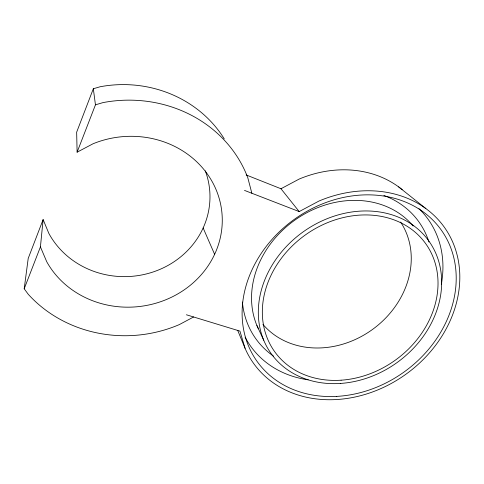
<?xml version="1.0" encoding="UTF-8"?>
<svg xmlns="http://www.w3.org/2000/svg" width="484" height="484" viewBox="0 0 484 484"><rect width="100%" height="100%" fill="white"/><g stroke="black" fill="none" stroke-linecap="round" stroke-linejoin="round"><path stroke-width="0.73" d="M193.594 316.978L179.352 324.582A127.933 117.691 -5.6 0 1 28.247 294.284L24.2 288.785L40.426 246.888L43.118 219.567L48.866 233.445A85.13 79.376 -2.5 0 0 158.02 270.175A85.13 79.376 -2.5 0 0 205.307 170.852M24.2 288.785L28.205 258.42L43.118 219.567M224.267 138.884A117.243 109.39 -2 0 0 100.23 86.733L93.327 88.747L76.653 132.192L77.113 152.182L93.091 143.748A92.874 85.359 -6 0 1 214.013 185.13A92.874 85.359 -6 0 1 169.636 298.108A92.874 85.359 -6 0 1 46.742 261.753L40.426 246.888M77.113 152.182L95.451 104.828L93.327 88.747M244.493 190.4L299.185 211.581L319.023 201.017A117.182 97.405 -35.5 0 1 454.815 247.409A117.182 97.405 -35.5 0 1 384.847 386.758A117.182 97.405 -35.5 0 1 245.067 348.298L237.698 330.348M246.126 174.93L280.968 188.748L299.227 179.038A108.386 92.486 -36 0 1 402.198 189.655M95.451 104.828L103.038 102.596A127.933 117.691 -5.6 0 1 247.79 177.719L251.862 193.255M186.388 314.775L239.931 331.116L245.067 348.298M398.635 186.884L425.866 208.574M280.968 188.748L299.185 211.581M256.883 325.466L263.719 340.204M203.147 227.976L214.624 254.33M400.607 222.041A85.886 73.217 -35.9 0 1 373.448 328.763A85.886 73.217 -35.9 0 1 262.933 324.371M383.873 195.439A100.315 84.664 -35.8 0 1 428.957 242.006M273.539 356.145A100.315 84.664 -35.8 0 1 242.405 302.028M258.396 328.848A93.448 78.59 -35.7 0 1 297.672 218.187A93.448 78.59 -35.7 0 1 413.148 225.98M418.999 208.689A109.094 91.809 -35.7 0 1 441.323 284.168M308.193 379.831A109.094 91.809 -35.7 0 1 245.092 337.16M336.731 396.39A113.117 94.011 -35.5 0 0 447.44 240.282A113.117 94.011 -35.5 0 0 263.284 250.403A113.117 94.011 -35.5 0 0 336.731 396.39M340.282 383.455A96.891 80.471 -35.5 0 0 433.803 249.097A96.891 80.471 -35.5 0 0 275.898 259.357A96.891 80.471 -35.5 0 0 340.282 383.455M341.099 380.194A92.837 77.089 -35.5 0 0 430.391 251.299A92.837 77.089 -35.5 0 0 279.056 261.511A92.837 77.089 -35.5 0 0 341.099 380.194"/></g></svg>
